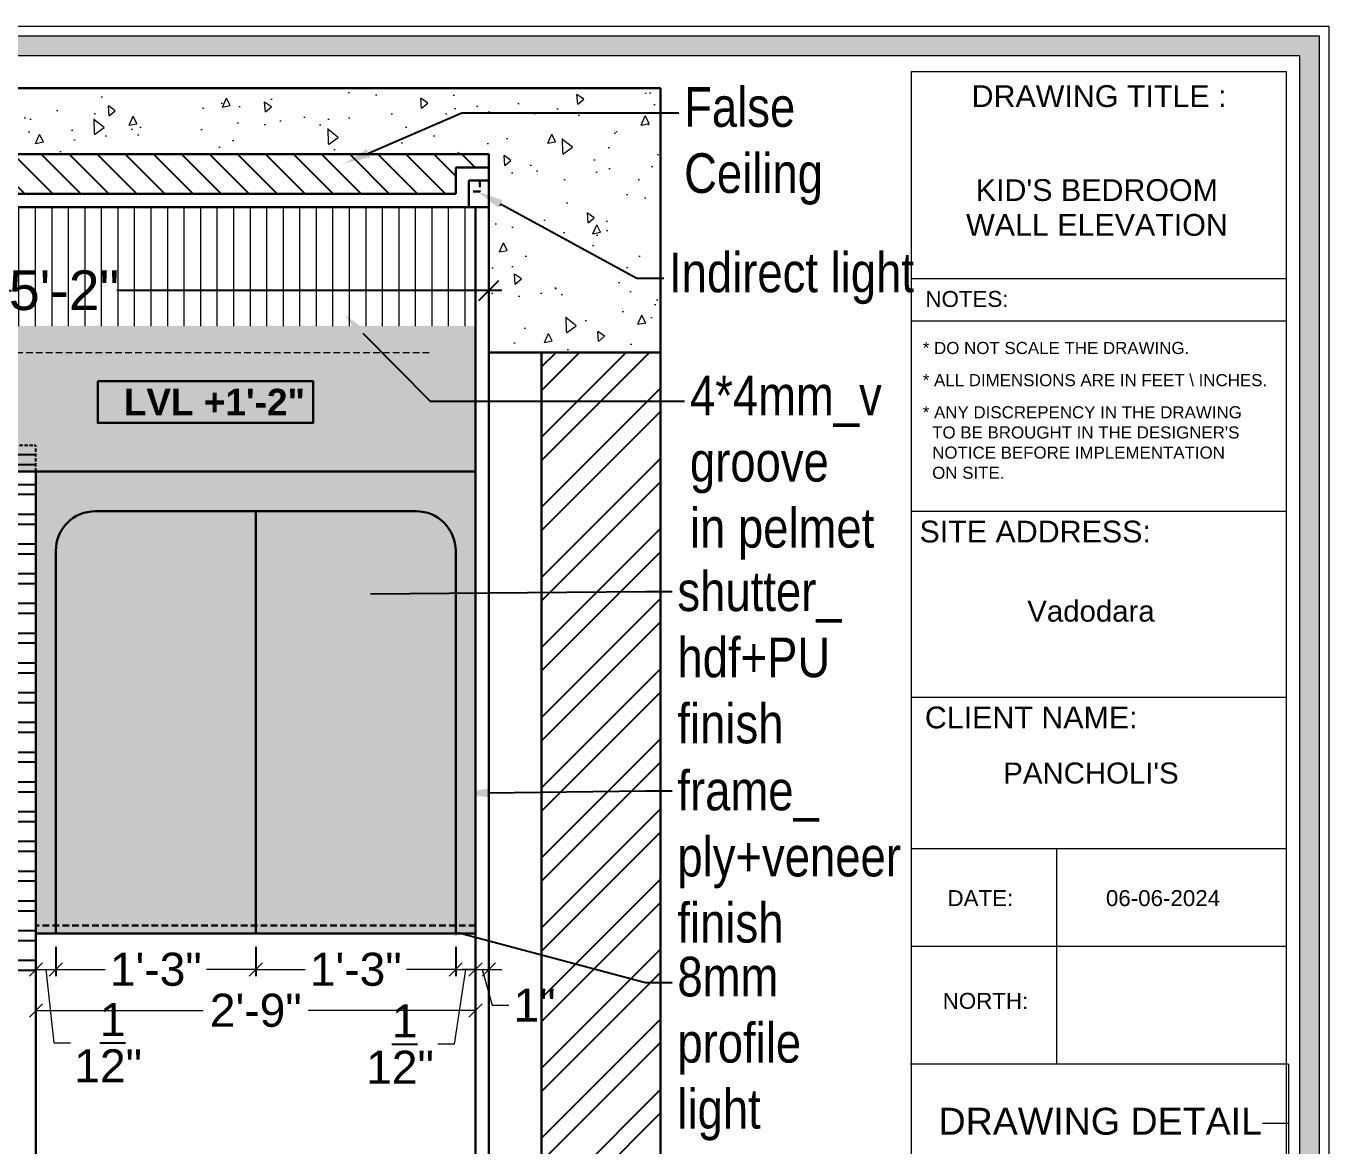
# Model space of a CAD drawing. Header units: millimetres. Extents: x 56222 to 3066687, y -650199 to -121287.
# Drawn here: x 134795.2 to 134893.8, y -182854.1 to -182769.4 of the extents above; entities that cross this region are included whole.
import ezdxf
from ezdxf import colors
from ezdxf.entities.mleader import LeaderData, LeaderLine
from ezdxf.enums import TextEntityAlignment as Align
from ezdxf.math import Vec2, Vec3

# ---------------------------------------------------------------- set-up
doc = ezdxf.new("R2010")
doc.units = ezdxf.units.MM
doc.header["$MEASUREMENT"] = 0
doc.header["$PDMODE"] = 35
for name, pattern in [('00 . GROUND FLOOR$0$DASHED', [0.75, 0.5, -0.25]), ('DASHED2', [0.375, 0.25, -0.125]), ('DASHEDX2', [1.5, 1, -0.5])]:
    doc.linetypes.add(name, pattern=pattern)
doc.layers.get('Defpoints').update_dxf_attribs({"color": 220})
doc.layers.add('AR HATCH-7', color=7, linetype='Continuous')
doc.layers.add('Labels and Texts', color=8, linetype='Continuous')
for name, color, linetype, lineweight in [('dim05', 1, 'Continuous', 13), ('Dimension', 10, 'DASHEDX2', 20), ('FURNITURE', 32, 'Continuous', 9), ('GROUND FLOOR', 7, 'Continuous', 9), ('GROUND FLOOR  ( HATCH )', 251, 'Continuous', 9), ('NAME PLATE', 7, 'Continuous', 25), ('SECTION ( SLAB PLine )', 104, 'Continuous', 30), ('Text', 7, 'Continuous', 15), ('wall', 7, 'Continuous', 30), ('XX~SLAB ( BEAM )~ ( DIM )', 7, 'Continuous', 9)]:
    doc.layers.add(name, color=color, linetype=linetype, lineweight=lineweight)
doc.styles.add('Arial', font='arial.ttf')
doc.styles.add('century g', font='GOTHIC.TTF')
doc.styles.get("Standard").update_dxf_attribs({"font": 'arial.ttf', "height": 6})
doc.styles.add('style4', font='ARIALN.TTF')
doc.dimstyles.new('Archana', dxfattribs={"dimtxt": 3, "dimasz": 1.5, "dimexe": 0.5, "dimexo": 0.5, "dimgap": 0, "dimtad": 0, "dimzin": 0, "dimdsep": 46, "dimlunit": 4, "dimtxsty": 'Arial', "dimblk": 'OBLIQUE', "dimcen": 0, "dimdle": 1, "dimclrd": 1, "dimclre": 1, "dimclrt": 5, "dimadec": 0, "dimazin": 0, "dimtfac": 1, "dimtofl": 0, "dimtmove": 1, "dimatfit": 3, "dimfxl": 1, "dimfxlon": 1, "dimtolj": 1, "dimtzin": 0, "dimlwd": 25, "dimlwe": -1, "dimarcsym": 0})
doc.dimstyles.new('ISO-25', dxfattribs={"dimtxt": 2.5, "dimasz": 1, "dimexe": 0.5, "dimexo": 1, "dimtad": 0, "dimdec": 1, "dimlunit": 4, "dimtxsty": 'Standard', "dimblk": 'OBLIQUE', "dimcen": 2.5, "dimclrd": 1, "dimclre": 1, "dimclrt": 5, "dimadec": 0, "dimazin": 0, "dimtfac": 1, "dimtdec": 1, "dimtmove": 0, "dimatfit": 3, "dimfxl": 1, "dimlwd": -1, "dimarcsym": 0})

# ---------------------------------------------------------------- blocks, each defined once
blk = doc.blocks.new('_Oblique')
at = {"layer": 'wall', "color": 0, "lineweight": -2}
blk.add_line((-0.5, -0.5), (0.5, 0.5), dxfattribs=at)
blk = doc.blocks.new('*D379')
at = {"layer": 'Defpoints', "color": 0, "lineweight": 30, "transparency": 16777216}
for p in [(134795.9558020042, -182838.0609263032), (134797.4558020042, -182838.0609263032), (134797.4558020042, -182840.7706563488)]:
    blk.add_point(p, dxfattribs=at)
at = {"layer": 'dim05', "color": 1, "linetype": 'Continuous', "lineweight": -2, "transparency": 16777216}
for p, q in [((134795.9558020042, -182839.0609263032), (134795.9558020042, -182841.2706563488)), ((134797.4558020042, -182839.0609263032), (134797.4558020042, -182841.2706563488))]:
    blk.add_line(p, q, dxfattribs=at)
at = {"layer": 'dim05', "color": 1, "linetype": 'Continuous', "transparency": 16777216}
for p, q in [((134795.9558020042, -182840.7706563488), (134797.4558020042, -182840.7706563488)), ((134796.7058020042, -182840.7706563488), (134797.3118424485, -182846.3115549108)), ((134797.3118424485, -182846.3115549108), (134798.5618424485, -182846.3115549108))]:
    blk.add_line(p, q, dxfattribs=at)
at = {"layer": 'dim05', "color": 1, "transparency": 16777216, "rotation": 180}
blk.add_blockref('_Oblique', (134795.9558020042, -182840.7706563488), dxfattribs=at)
at = {"layer": 'dim05', "color": 1, "transparency": 16777216}
blk.add_blockref('_Oblique', (134797.4558020042, -182840.7706563488), dxfattribs=at)
at = {"layer": 'dim05', "color": 5, "lineweight": 25, "transparency": 16777216, "insert": (134801.4174017937, -182846.3115549108), "char_height": 2.5, "attachment_point": 5, "style": 'Arial'}
blk.add_mtext('1{\\H1x;\\S1/2;}"', dxfattribs=at)
blk = doc.blocks.new('*D380')
at = {"layer": 'Defpoints', "color": 0, "lineweight": 30, "transparency": 16777216}
for p in [(134797.4558020042, -182838.0609263032), (134812.5808019992, -182838.0609263032), (134812.5808019992, -182840.7706563488)]:
    blk.add_point(p, dxfattribs=at)
at = {"layer": 'dim05', "color": 1, "linetype": 'Continuous', "lineweight": -2, "transparency": 16777216}
for p, q in [((134797.4558020042, -182839.0609263032), (134797.4558020042, -182841.2706563488)), ((134812.5808019992, -182839.0609263032), (134812.5808019992, -182841.2706563488))]:
    blk.add_line(p, q, dxfattribs=at)
at = {"layer": 'dim05', "color": 1, "linetype": 'Continuous', "transparency": 16777216}
for p, q in [((134797.4558020042, -182840.7706563488), (134801.1881519335, -182840.7706563488)), ((134812.5808019992, -182840.7706563488), (134808.8484520699, -182840.7706563488))]:
    blk.add_line(p, q, dxfattribs=at)
at = {"layer": 'dim05', "color": 1, "transparency": 16777216, "rotation": 180}
blk.add_blockref('_Oblique', (134797.4558020042, -182840.7706563488), dxfattribs=at)
at = {"layer": 'dim05', "color": 1, "transparency": 16777216}
blk.add_blockref('_Oblique', (134812.5808019992, -182840.7706563488), dxfattribs=at)
at = {"layer": 'dim05', "color": 5, "lineweight": 25, "transparency": 16777216, "insert": (134805.0183020017, -182840.7706563488), "char_height": 2.5, "attachment_point": 5, "style": 'Arial'}
blk.add_mtext('1\'-3"', dxfattribs=at)
blk = doc.blocks.new('*D381')
at = {"layer": 'Defpoints', "color": 0, "lineweight": 30, "transparency": 16777216}
for p in [(134812.5808019993, -182838.0609263032), (134827.7058019944, -182838.0609263032), (134827.7058019944, -182840.7706563488)]:
    blk.add_point(p, dxfattribs=at)
at = {"layer": 'dim05', "color": 1, "linetype": 'Continuous', "lineweight": -2, "transparency": 16777216}
for p, q in [((134812.5808019993, -182839.0609263032), (134812.5808019993, -182841.2706563488)), ((134827.7058019944, -182839.0609263032), (134827.7058019944, -182841.2706563488))]:
    blk.add_line(p, q, dxfattribs=at)
at = {"layer": 'dim05', "color": 1, "linetype": 'Continuous', "transparency": 16777216}
for p, q in [((134812.5808019993, -182840.7706563488), (134816.3131519286, -182840.7706563488)), ((134827.7058019944, -182840.7706563488), (134823.9734520651, -182840.7706563488))]:
    blk.add_line(p, q, dxfattribs=at)
at = {"layer": 'dim05', "color": 1, "transparency": 16777216, "rotation": 180}
blk.add_blockref('_Oblique', (134812.5808019993, -182840.7706563488), dxfattribs=at)
at = {"layer": 'dim05', "color": 1, "transparency": 16777216}
blk.add_blockref('_Oblique', (134827.7058019944, -182840.7706563488), dxfattribs=at)
at = {"layer": 'dim05', "color": 5, "lineweight": 25, "transparency": 16777216, "insert": (134820.1433019968, -182840.7706563488), "char_height": 2.5, "attachment_point": 5, "style": 'Arial'}
blk.add_mtext('1\'-3"', dxfattribs=at)
blk = doc.blocks.new('*D382')
at = {"layer": 'Defpoints', "color": 0, "lineweight": 30, "transparency": 16777216}
for p in [(134827.7058019944, -182838.0609263032), (134829.2058019944, -182838.0609263032), (134829.2058019944, -182840.7706563488)]:
    blk.add_point(p, dxfattribs=at)
at = {"layer": 'dim05', "color": 1, "linetype": 'Continuous', "lineweight": -2, "transparency": 16777216}
for p, q in [((134827.7058019944, -182839.0609263032), (134827.7058019944, -182841.2706563488)), ((134829.2058019944, -182839.0609263032), (134829.2058019944, -182841.2706563488))]:
    blk.add_line(p, q, dxfattribs=at)
at = {"layer": 'dim05', "color": 1, "linetype": 'Continuous', "transparency": 16777216}
for p, q in [((134828.4558019944, -182840.7706563488), (134827.6002426492, -182846.41471612)), ((134827.7058019944, -182840.7706563488), (134829.2058019944, -182840.7706563488)), ((134827.6002426492, -182846.41471612), (134826.3502426492, -182846.41471612))]:
    blk.add_line(p, q, dxfattribs=at)
at = {"layer": 'dim05', "color": 1, "transparency": 16777216, "rotation": 180}
blk.add_blockref('_Oblique', (134827.7058019944, -182840.7706563488), dxfattribs=at)
at = {"layer": 'dim05', "color": 1, "transparency": 16777216}
blk.add_blockref('_Oblique', (134829.2058019944, -182840.7706563488), dxfattribs=at)
at = {"layer": 'dim05', "color": 5, "lineweight": 25, "transparency": 16777216, "insert": (134823.4946833041, -182846.41471612), "char_height": 2.5, "attachment_point": 5, "style": 'Arial'}
blk.add_mtext('1{\\H1x;\\S1/2;}"', dxfattribs=at)
blk = doc.blocks.new('*D464')
at = {"layer": 'Defpoints', "color": 0, "lineweight": 30, "transparency": 16777216}
for p in [(134830.2058019944, -182789.4186807892), (134830.2058019944, -182790.2654196007), (134765.9558019993, -182792.1104532977)]:
    blk.add_point(p, dxfattribs=at)
at = {"layer": 'dim05', "color": 1, "lineweight": 25, "transparency": 16777216}
for p, q in [((134764.9558019993, -182789.4186807892), (134794.0934213693, -182789.4186807892)), ((134831.2058019944, -182789.4186807892), (134802.0681826244, -182789.4186807892))]:
    blk.add_line(p, q, dxfattribs=at)
at = {"layer": 'dim05', "color": 1, "transparency": 16777216}
for p, q in [((134765.9558019993, -182790.4186807892), (134765.9558019993, -182788.9186807892)), ((134830.2058019944, -182789.7654196007), (134830.2058019944, -182788.9186807892))]:
    blk.add_line(p, q, dxfattribs=at)
at = {"layer": 'dim05', "color": 1, "lineweight": 25, "transparency": 16777216, "xscale": 1.5, "yscale": 1.5, "zscale": 1.5, "rotation": 180}
blk.add_blockref('_Oblique', (134765.9558019993, -182789.4186807892), dxfattribs=at)
at = {"layer": 'dim05', "color": 1, "lineweight": 25, "transparency": 16777216, "xscale": 1.5, "yscale": 1.5, "zscale": 1.5}
blk.add_blockref('_Oblique', (134830.2058019944, -182789.4186807892), dxfattribs=at)
at = {"layer": 'dim05', "color": 5, "lineweight": 30, "transparency": 16777216, "insert": (134798.0808019968, -182789.4186807892), "char_height": 3, "attachment_point": 5, "style": 'Arial'}
blk.add_mtext('\\A1;5\'-2"', dxfattribs=at)
blk = doc.blocks.new('*D488')
at = {"layer": 'Defpoints', "color": 0, "lineweight": 30, "transparency": 16777216}
for p in [(134795.9558020042, -182838.0609263032), (134829.2058019944, -182838.0609263032), (134829.2058019944, -182843.8727271244)]:
    blk.add_point(p, dxfattribs=at)
at = {"layer": 'dim05', "color": 1, "linetype": 'Continuous', "lineweight": -2, "transparency": 16777216}
for p, q in [((134795.9558020042, -182839.0609263032), (134795.9558020042, -182844.3727271244)), ((134829.2058019944, -182839.0609263032), (134829.2058019944, -182844.3727271244))]:
    blk.add_line(p, q, dxfattribs=at)
at = {"layer": 'dim05', "color": 1, "linetype": 'Continuous', "transparency": 16777216}
for p, q in [((134795.9558020042, -182843.8727271244), (134808.6116683021, -182843.8727271244)), ((134829.2058019944, -182843.8727271244), (134816.5499356964, -182843.8727271244))]:
    blk.add_line(p, q, dxfattribs=at)
at = {"layer": 'dim05', "color": 1, "transparency": 16777216, "rotation": 180}
blk.add_blockref('_Oblique', (134795.9558020042, -182843.8727271244), dxfattribs=at)
at = {"layer": 'dim05', "color": 1, "transparency": 16777216}
blk.add_blockref('_Oblique', (134829.2058019944, -182843.8727271244), dxfattribs=at)
at = {"layer": 'dim05', "color": 5, "lineweight": 25, "transparency": 16777216, "insert": (134812.5808019993, -182843.8727271244), "char_height": 2.5, "attachment_point": 5, "style": 'Arial'}
blk.add_mtext('2\'-9"', dxfattribs=at)
blk = doc.blocks.new('*D489')
at = {"layer": 'Defpoints', "color": 0, "lineweight": 30, "transparency": 16777216}
for p in [(134829.2058019947, -182840.7706563484), (134830.2058019944, -182840.7706563484), (134830.2058019944, -182840.7706563488)]:
    blk.add_point(p, dxfattribs=at)
at = {"layer": 'dim05', "color": 1, "linetype": 'Continuous', "transparency": 16777216}
for p, q in [((134829.2058019947, -182840.7706563488), (134828.2058019947, -182840.7706563488)), ((134829.2058019947, -182840.7706563488), (134830.2058019944, -182840.7706563488)), ((134829.2058019947, -182840.7706563488), (134830.2058019944, -182840.7706563488)), ((134829.7058019945, -182840.7706563488), (134830.4755127229, -182843.4682771894)), ((134830.2058019944, -182840.7706563488), (134831.2058019944, -182840.7706563488)), ((134830.4755127229, -182843.4682771894), (134831.7255127229, -182843.4682771894))]:
    blk.add_line(p, q, dxfattribs=at)
at = {"layer": 'dim05', "color": 1, "linetype": 'Continuous', "lineweight": -2, "transparency": 16777216}
for p, q in [((134829.2058019947, -182841.7706563484), (134829.2058019947, -182841.2706563488)), ((134830.2058019944, -182841.7706563484), (134830.2058019944, -182841.2706563488))]:
    blk.add_line(p, q, dxfattribs=at)
at = {"layer": 'dim05', "color": 1, "transparency": 16777216}
blk.add_blockref('_Oblique', (134829.2058019947, -182840.7706563488), dxfattribs=at)
at = {"layer": 'dim05', "color": 1, "transparency": 16777216, "rotation": 180}
blk.add_blockref('_Oblique', (134830.2058019944, -182840.7706563488), dxfattribs=at)
at = {"layer": 'dim05', "color": 5, "lineweight": 25, "transparency": 16777216, "insert": (134833.6695782072, -182843.4682771894), "char_height": 2.5, "attachment_point": 5, "style": 'Arial'}
blk.add_mtext('1"', dxfattribs=at)

msp = doc.modelspace()

# ---------------------------------------------------------------- hatches: boundary and pattern name
at = {"layer": 'AR HATCH-7', "lineweight": 0, "true_color": 0x939598}
h = msp.add_hatch(dxfattribs=at)
h.set_pattern_fill('AR-CONC', color=252, angle=45)
h.set_pattern_definition([(94.99999999999994, (38.31494241004111, 301.6701545010437), (5.515519991722208, 4.628070788119675), [0.7499999999999999, -8.249999999999998]), (40.00000000000002, (38.31494241004111, 301.6701545010437), (-6.299921673908859, 4.337681495980274), [0.6, -6.6]), (145.45144446, (38.77456906565688, 302.0558270645884), (-0.7844016433796002, 8.965752213322599), [0.63740192, -7.01142112]), (91.18419999999993, (36.90072884766802, 303.0843680634168), (8.71693387946328, 6.376137762145187), [1.124999999999999, -12.37499999999999]), (141.63563549, (37.62714001167648, 303.6157124091316), (-0.2790006838437646, 13.49711668190895), [0.95610342, -10.5171376]), (36.18416399000001, (36.90072884766802, 303.0843680634168), (-0.2790006846561948, 13.49711667396096), [0.9, -9.90000001]), (66, (37.96138901944784, 303.4379214540101), (7.067715721143024, 1.373824764677699), [0.7499999999999994, -8.249999999999991]), (11.00000000000003, (37.96138901944784, 303.4379214540101), (-3.407085930619541, 6.848084353987662), [0.6, -6.6]), (116.45144474, (38.5503653255457, 303.5524068502103), (3.660629749971532, 8.22190905583728), [0.6374019000000001, -7.01142112]), (82.50000000000001, (38.31494241004111, 301.6701545010437), (-2.267931853063402, 2.439898176125473), [0, -6.519999999999995, 0, -6.699999999999996, 0, -6.624999999999996]), (52.49999999999999, (38.31494241004111, 301.6701545010437), (-0.9287294220246007, 4.649094499003634), [0, -3.82, 0, -6.37, 0, -2.525]), (12.5, (36.73809428799511, 300.0933063789977), (3.934181673192061, 3.615207618148607), [0, -2.5, 0, -7.8, 0, -10.35]), (2.499999999999997, (36.03098750680856, 299.3861995978112), (3.415899831984662, 4.83159806873949), [0, -3.25, 0, -5.18, 0, -7.35])])
h.paths.add_polyline_path([(134704.9558020041, -182779.1104532976), (134830.2058019944, -182779.1104532976), (134830.2058019944, -182782.5015778666), (134842.0527966917, -182782.4030771216), (134843.205788375, -182782.4030771216), (134843.205788375, -182774.1104532976), (134697.7058020042, -182774.1104532976), (134697.7058020042, -182794.1104532976), (134704.9558020041, -182794.1104532976)])
h.paths.add_polyline_path([(134843.205788375, -182782.4030771216), (134842.0527966917, -182782.4030771216), (134830.2058019944, -182782.5015778666), (134830.2058019944, -182794.1104532976), (134843.205788375, -182794.1104532976)], flags=17)
at = {"layer": 'AR HATCH-7', "lineweight": 25, "true_color": 0xc7c8ca, "transparency": 33554687}
h = msp.add_hatch(dxfattribs=at)
h.set_pattern_fill('ANSI32', color=9, scale=6, angle=135)
h.set_pattern_definition([(180, (-76.02665090936352, 304.6701545010437), (-2.220446049250313e-16, -2.25), []), (180, (-76.776650908105, 305.4201544997852), (-2.220446049250313e-16, -2.25), [])])
h.paths.add_polyline_path([(134795.9558020042, -182801.1104532976), (134736.9558020042, -182801.1104532976), (134736.9558020042, -182841.043577402), (134795.9558020042, -182841.043577402)])
at = {"layer": 'AR HATCH-7', "lineweight": 30, "true_color": 0xb5af9b}
h = msp.add_hatch(color=253, dxfattribs=at)
h.dxf.hatch_style = 1
edge = h.paths.add_edge_path()
edge.add_line((134736.9558020042, -182803.1104532977), (134705.9558020041, -182803.1104532977))
edge.add_line((134705.9558020041, -182803.1104532977), (134705.9558020041, -182835.0609263032))
edge.add_line((134705.9558020041, -182835.0609263032), (134705.9558020041, -182838.0609263032))
edge.add_line((134705.9558020041, -182838.0609263032), (134707.4558020041, -182838.0609263032))
edge.add_line((134707.4558020041, -182838.0609263032), (134707.4558020041, -182809.1104532977))
edge.add_arc((134710.4558020042, -182809.1104532977), 3.000000000029104, 90.00000000055587, 179.9999999994442, ccw=False)
edge.add_line((134710.4558020041, -182806.1104532977), (134721.4558020042, -182806.1104532977))
edge.add_line((134721.4558020042, -182806.1104532977), (134732.4558020042, -182806.1104532977))
edge.add_arc((134732.4558020042, -182809.1104532977), 3.000000000029104, 5.558149496209808e-10, 89.99999999944419, ccw=False)
edge.add_line((134735.4558020042, -182809.1104532977), (134735.4558020042, -182838.0609263032))
edge.add_line((134735.4558020042, -182838.0609263032), (134736.9558020042, -182838.0609263032))
edge.add_line((134736.9558020042, -182838.0609263032), (134736.9558020042, -182821.9293660833))
edge.add_line((134736.9558020042, -182821.9293660833), (134736.9558020042, -182803.1104532977))
edge = h.paths.add_edge_path()
edge.add_line((134829.2058019945, -182803.1104532972), (134795.9558020042, -182803.1104532976))
edge.add_line((134795.9558020042, -182803.1104532976), (134795.9558020042, -182838.0609263032))
edge.add_line((134795.9558020042, -182838.0609263032), (134797.4558020042, -182838.0609263032))
edge.add_line((134797.4558020042, -182838.0609263032), (134797.4558020042, -182809.1104532976))
edge.add_arc((134800.4558020042, -182809.1104532976), 3, 90.00000000111169, 180, ccw=False)
edge.add_line((134800.4558020041, -182806.1104532976), (134825.1120010043, -182806.1380801103))
edge.add_arc((134824.7058019945, -182809.1104532976), 2.999999999953894, -5.558717930398416e-10, 82.21826850703837, ccw=False)
edge.add_line((134827.7058019944, -182809.1104532976), (134827.7058019944, -182838.0609263032))
edge.add_line((134827.7058019944, -182838.0609263032), (134829.2058019944, -182838.0609263032))
edge.add_line((134829.2058019944, -182838.0609263032), (134829.2058019945, -182803.1104532972))
at = {"layer": 'AR HATCH-7', "lineweight": 30, "true_color": 0xd7ebd2}
h = msp.add_hatch(color=254, dxfattribs=at)
h.dxf.hatch_style = 1
edge = h.paths.add_edge_path()
edge.add_arc((134732.4558020042, -182807.1104532977), 3, 0, 90)
edge.add_line((134732.4558020042, -182804.1104532977), (134721.4558020042, -182804.1104532977))
edge.add_line((134721.4558020042, -182804.1104532977), (134721.4558020042, -182838.0609263032))
edge.add_line((134721.4558020042, -182838.0609263032), (134735.4558020042, -182838.0609263032))
edge.add_line((134735.4558020042, -182838.0609263032), (134735.4558020042, -182807.1104532977))
edge = h.paths.add_edge_path()
edge.add_line((134721.4558020042, -182804.1104532977), (134710.4558020041, -182804.1104532977))
edge.add_arc((134710.4558020041, -182807.1104532977), 3, 90, 180)
edge.add_line((134707.4558020041, -182807.1104532977), (134707.4558020041, -182838.0609263032))
edge.add_line((134707.4558020041, -182838.0609263032), (134721.4558020042, -182838.0609263032))
edge.add_line((134721.4558020042, -182838.0609263032), (134721.4558020042, -182804.1104532977))
edge = h.paths.add_edge_path()
edge.add_line((134811.4558020042, -182806.1104532975), (134800.4558020041, -182806.1104532977))
edge.add_arc((134800.4558020041, -182809.1104532975), 2.999999999854481, 89.99999999888831, 180.0000000011117)
edge.add_line((134797.4558020042, -182809.1104532976), (134797.4558020042, -182838.0609263032))
edge.add_line((134797.4558020042, -182838.0609263032), (134811.4558020042, -182838.0609263032))
edge.add_line((134811.4558020042, -182838.0609263032), (134811.4558020042, -182806.1104532975))
edge = h.paths.add_edge_path()
edge.add_arc((134824.7058019944, -182809.1104532976), 3.000000000029104, 5.558422176063224e-10, 89.99999999944416)
edge.add_line((134824.7058019944, -182806.1104532976), (134811.4558020042, -182806.1104532977))
edge.add_line((134811.4558020042, -182806.1104532977), (134811.4558020042, -182838.0609263032))
edge.add_line((134811.4558020042, -182838.0609263032), (134827.7058019944, -182838.0609263032))
edge.add_line((134827.7058019944, -182838.0609263032), (134827.7058019944, -182809.1104532976))
at = {"layer": 'dim05', "lineweight": 25, "true_color": 0x7d5120}
h = msp.add_hatch(dxfattribs=at)
h.set_pattern_fill('ANSI32', color=27, scale=10)
h.set_pattern_definition([(45, (38.31494241004111, 304.6701545010437), (-2.651650429449553, 2.651650429449553), []), (45, (40.08270936004111, 304.6701545010437), (-2.651650429449553, 2.651650429449553), [])])
h.paths.add_polyline_path([(134701.9558020041, -182794.1104532976), (134697.7058020042, -182794.1104532976), (134697.7058020042, -182903.1104532976), (134701.9558020041, -182903.1104532976)])
h.paths.add_polyline_path([(134843.205788375, -182794.7795093338), (134842.0527966917, -182794.7795093338), (134834.205788375, -182794.8780100789), (134834.205788375, -182816.7738067367), (134842.0527966917, -182816.6753059917), (134843.205788375, -182816.6753059917)])
h.paths.add_polyline_path([(134843.205788375, -182794.1104532976), (134834.205788375, -182794.1104532976), (134834.2057883749, -182794.8780100789), (134842.0527966917, -182794.7795093338), (134843.205788375, -182794.7795093338)])
h.paths.add_polyline_path([(134843.205788375, -182816.6753059917), (134842.0527966917, -182816.6753059917), (134834.205788375, -182816.7738067367), (134834.205788375, -182844.9412322451), (134842.0527966917, -182844.8427315), (134843.205788375, -182844.8427315)])
h.paths.add_polyline_path([(134843.205788375, -182844.8427315), (134842.0527966917, -182844.8427315), (134834.205788375, -182844.9412322451), (134834.2057883749, -182876.0054030151), (134842.0527966917, -182875.9069022701), (134843.205788375, -182875.9069022701)])
h.paths.add_polyline_path([(134843.205788375, -182875.9069022701), (134842.0527966917, -182875.9069022701), (134834.2057883749, -182875.3060083837), (134834.2057883749, -182878.0720379763), (134834.2057883749, -182903.1104532975), (134843.205788375, -182903.1104532976)])
at = {"layer": 'Dimension', "linetype": 'Continuous', "true_color": 0xd39e00}
h = msp.add_hatch(color=42, dxfattribs=at)
h.paths.add_polyline_path([(134681.939074432, -182770.1583649076), (134681.939074432, -182918.7329673134), (134893.0199087505, -182918.7329673134), (134893.0199087505, -182770.1583649076)])
h.paths.add_polyline_path([(134683.4204810126, -182771.6397714881), (134891.53850217, -182771.6397714881), (134891.53850217, -182917.251560733), (134683.4204810126, -182917.251560733)], flags=16)
at = {"layer": 'FURNITURE', "lineweight": 5, "true_color": 0x7d5120, "transparency": 33554636}
h = msp.add_hatch(dxfattribs=at)
h.set_pattern_fill('ANSI31', color=27, scale=10, angle=45)
h.set_pattern_definition([(90, (-21.5799239242333, 61.10653224977432), (-1.25, 0), [])])
h.paths.add_polyline_path([(134829.2058019944, -182783.1104532971), (134705.9558020041, -182783.1104532975), (134705.9558020041, -182792.1104532976), (134829.2058019945, -182792.1104532976)])
at = {"layer": 'FURNITURE', "lineweight": 30, "true_color": 0xf7d2c0, "transparency": 33554636}
h = msp.add_hatch(color=254, dxfattribs=at)
h.dxf.hatch_style = 1
h.paths.add_polyline_path([(134822.1307211036, -182792.1104532978), (134705.9558020041, -182792.1104532976), (134705.9558020041, -182803.1104532977), (134741.2058020041, -182803.1104532977), (134800.2058020042, -182803.1104532976), (134829.2058019944, -182803.1104532972), (134829.2058019944, -182801.1104532972), (134829.2058019944, -182797.7795093338), (134825.7770266778, -182797.7795093338)])
h.paths.add_polyline_path([(134829.2058019944, -182792.1104532971), (134822.1307211036, -182792.1104532971), (134825.7770266778, -182797.7795093338), (134829.2058019944, -182797.7795093338)])
at = {"layer": 'GROUND FLOOR  ( HATCH )', "lineweight": 25}
h = msp.add_hatch(dxfattribs=at)
h.set_pattern_fill('ANSI31', color=6, scale=12, angle=90, style=0)
h.set_pattern_definition([(135, (-21.82993073880789, 0), (-1.060660171779821, -1.060660171779821), [])])
h.paths.add_polyline_path([(134827.705035876, -182780.1070678517), (134830.2058019944, -182780.1070678517), (134830.2058019944, -182779.1104532976), (134705.9558020041, -182779.1104532976), (134705.9558020041, -182780.1070678517), (134708.4565681225, -182780.1070678517), (134708.4565681225, -182782.1070678517), (134827.705035876, -182782.1104532971)])

# ---------------------------------------------------------------- linework, layer by layer
at = {"layer": 'Dimension', "color": 42, "linetype": 'Continuous', "true_color": 0xd39e00}
for p, q in [((134890.5356060738, -182788.5311907726), (134862.172563366, -182788.5311907726)), ((134890.5356060738, -182791.7264972468), (134862.172563366, -182791.7264972468)), ((134890.5356060738, -182806.141810994), (134862.172563366, -182806.141810994)), ((134890.5356060738, -182820.2004611709), (134862.172563366, -182820.2004611709)), ((134890.5356060738, -182831.6558139603), (134862.172563366, -182831.6558139603)), ((134873.1464966494, -182831.6558139603), (134873.1464966494, -182847.9388099878)), ((134890.5356060738, -182839.0262826103), (134862.172563366, -182839.0262826103)), ((134890.7074315182, -182847.9388099878), (134862.0848723689, -182847.9388099878)), ((134890.7074315182, -182847.9388099878), (134890.7074315182, -182873.8634251465)), ((134888.733136663, -182852.3830297293), (134890.7074315182, -182852.3830297293))]:
    msp.add_line(p, q, dxfattribs=at)
for points in [[(134681.1983711418, -182769.4176616173), (134893.7606120408, -182769.4176616173), (134893.7606120408, -182919.4736706037), (134681.1983711418, -182919.4736706037)], [(134681.939074432, -182770.1583649076), (134893.0199087505, -182770.1583649076), (134893.0199087505, -182918.7329673134), (134681.939074432, -182918.7329673134)], [(134683.4204810126, -182771.6397714881), (134891.53850217, -182771.6397714881), (134891.53850217, -182917.251560733), (134683.4204810126, -182917.251560733)]]:
    msp.add_lwpolyline(points, close=True, dxfattribs=at)
at = {"layer": 'Dimension', "color": 42, "linetype": 'ByBlock', "true_color": 0xd39e00}
msp.add_lwpolyline([(134862.172563366, -182916.0323469584), (134862.172563366, -182772.8589852626), (134890.5356060738, -182772.8589852626), (134890.5356060738, -182916.0323469584)], close=True, dxfattribs=at)
at = {"layer": 'FURNITURE', "lineweight": 30}
for p, q in [((134828.7050301695, -182783.1104532971), (134830.2058019944, -182783.1104532971)), ((134829.2058019944, -182903.1104532976), (134829.2058019944, -182783.1104532971)), ((134830.2058019944, -182783.1104532971), (134830.2058019944, -182903.1104532976)), ((134736.9558020042, -182803.1104532977), (134795.9558020042, -182803.1104532977)), ((134824.9558019945, -182803.1104532972), (134825.9558019944, -182803.1104532972)), ((134800.4558020041, -182806.1104532976), (134824.7058019944, -182806.1104532976)), ((134812.5808019993, -182838.0609263032), (134812.5808019993, -182806.1104532976)), ((134797.4558020042, -182838.0609263032), (134797.4558020042, -182809.1104532976)), ((134827.7058019944, -182838.0609263032), (134827.7058019944, -182809.1104532976))]:
    msp.add_line(p, q, dxfattribs=at)
msp.add_lwpolyline([(134795.9558020042, -182838.0609263032), (134795.9558020042, -182803.1104532977), (134829.2058019944, -182803.1104532972), (134829.2058019944, -182838.0609263032)], close=True, dxfattribs=at)
for centre, start, end in [((134800.4558020042, -182809.1104532976), 90.00000000111181, 180), ((134824.7058019944, -182809.1104532976), 0, 90)]:
    msp.add_arc(centre, 3, start, end, dxfattribs=at)
at = {"layer": 'GROUND FLOOR', "color": 6, "lineweight": 30}
for p, q in [((134827.705035876, -182782.1070678517), (134827.705035876, -182780.1070678517)), ((134827.705035876, -182780.1070678517), (134830.2058019944, -182780.1070678517)), ((134828.7050301695, -182781.1070678517), (134830.2058019944, -182781.1070678517)), ((134828.7050301695, -182783.1104532971), (134828.7050301695, -182781.1070678517))]:
    msp.add_line(p, q, dxfattribs=at)
at = {"layer": 'GROUND FLOOR', "color": 3, "linetype": '00 . GROUND FLOOR$0$DASHED', "lineweight": 30}
msp.add_line((134829.2058019944, -182837.4474430582), (134795.9558020042, -182837.4474430582), dxfattribs=at)
msp.add_lwpolyline([(134828.7050301695, -182781.1070678517), (134829.5187718658, -182781.1070678517), (134829.5187718658, -182781.923072714), (134828.7050301695, -182781.923072714)], close=True, dxfattribs=at)
at = {"layer": 'Labels and Texts', "color": 1, "lineweight": 30, "ltscale": 0.3, "transparency": 33554687, "elevation": 3.26066581484286}
msp.add_lwpolyline([(134800.6276253326, -182796.2737231491), (134816.915671198, -182796.2737231491), (134816.915671198, -182799.4287020224), (134800.6276253326, -182799.4287020224)], close=True, dxfattribs=at)
at = {"layer": 'SECTION ( SLAB PLine )', "color": 1}
for p, q in [((134697.7058020042, -182774.1104532976), (134843.205788375, -182774.1104532976)), ((134843.205788375, -182774.1104532976), (134843.205788375, -182794.1104532976)), ((134704.9558020041, -182779.1104532976), (134830.2058019944, -182779.1104532976)), ((134830.2058019944, -182779.1104532975), (134830.2058019944, -182794.1104532976)), ((134830.2058019944, -182794.1104532976), (134843.205788375, -182794.1104532976))]:
    msp.add_line(p, q, dxfattribs=at)
at = {"layer": 'SECTION ( SLAB PLine )', "color": 6}
for p, q in [((134708.4565681225, -182782.1070678517), (134827.705035876, -182782.1104532971)), ((134707.4565738291, -182783.1104532976), (134828.7050301695, -182783.1104532971))]:
    msp.add_line(p, q, dxfattribs=at)
at = {"layer": 'XX~SLAB ( BEAM )~ ( DIM )', "color": 9, "linetype": '00 . GROUND FLOOR$0$DASHED', "lineweight": 15, "true_color": 0xc7c8ca}
msp.add_line((134705.9558020041, -182794.1104532976), (134825.9558019945, -182794.1104532971), dxfattribs=at)
at = {"layer": 'XX~SLAB ( BEAM )~ ( DIM )', "lineweight": 30}
for p, q in [((134834.205788375, -182794.1104532976), (134834.2057883749, -182903.1104532976)), ((134843.205788375, -182794.1104532976), (134843.205788375, -182903.1104532976))]:
    msp.add_line(p, q, dxfattribs=at)
at = {"layer": 'XX~SLAB ( BEAM )~ ( DIM )', "linetype": 'DASHED2', "lineweight": 25}
msp.add_line((134795.9558020042, -182803.1104532977), (134795.9558020042, -182801.1104532976), dxfattribs=at)
msp.add_lwpolyline([(134736.9558020042, -182801.1104532976), (134795.9558020042, -182801.1104532976)], dxfattribs=at)
at = {"layer": 'XX~SLAB ( BEAM )~ ( DIM )', "lineweight": 30}
msp.add_lwpolyline([(134795.9558020042, -182803.1104532977), (134795.9558020042, -182867.1104532976), (134736.9558020042, -182867.1104532976), (134736.9558020042, -182803.1104532977)], dxfattribs=at)

# ---------------------------------------------------------------- texts
at = {"layer": 'NAME PLATE', "style": 'Arial'}
for s, height, p in [('DRAWING TITLE : ', 1.645460059935456, (134876.6903783653, -182775.5382175306)), ("KID'S BEDROOM", 1.645460059935456, (134876.2052739901, -182782.6430914928)), ('WALL ELEVATION', 1.645460059935456, (134876.2123924842, -182785.2794208019)), ('NOTES:', 1.209011869896677, (134866.3799444982, -182790.6626847747)), ('SITE ADDRESS:', 1.645460059935456, (134871.5394451329, -182808.4729734324)), ('Vadodara', 1.590644261600493, (134875.7590029828, -182814.4610268102)), ('CLIENT NAME:', 1.645460059935456, (134871.2395725371, -182822.5316236094)), ("PANCHOLI'S", 1.590644261600493, (134875.7590029828, -182826.7090957888)), ('DATE:', 1.209011869896677, (134867.3938578224, -182835.9782004318)), ('06-06-2024', 1.209011869896677, (134881.2106896049, -182835.9782004318)), ('NORTH:', 1.209011869896677, (134867.7797594348, -182843.7507587048)), ('DRAWING DETAIL', 2.034323613042365, (134876.4632399445, -182853.2654476507))]:
    msp.add_text(s, height=height, dxfattribs=at).set_placement(p, align=Align.CENTER)
at = {"layer": 'NAME PLATE', "char_height": 0.9144103308909997, "width": 35.32843918535569, "attachment_point": 1, "style": 'Arial'}
for s, insert in [('* DO NOT SCALE THE DRAWING.', (134863.0387397657, -182793.308775194)), ('* ALL DIMENSIONS ARE IN FEET \\\\ INCHES.', (134863.0387397657, -182795.7403904559)), ("* ANY DISCREPENCY IN THE DRAWING \\P  TO BE BROUGHT IN THE DESIGNER'S\\P  NOTICE BEFORE IMPLEMENTATION \\P  ON SITE.", (134863.0387397657, -182798.1720057178))]:
    msp.add_mtext(s, dxfattribs=dict(at, insert=insert))
at = {"layer": 'NAME PLATE', "color": 18, "true_color": 0x000000, "transparency": 33554687, "insert": (134809.4535222824, -182797.8526057049, 3.260665814842463), "char_height": 2, "attachment_point": 5, "style": 'century g'}
msp.add_mtext_dynamic_manual_height_columns('{\\fArial|b1|i0|c0|p34;LVL +1\'-2"}', width=51.7191127633032, gutter_width=1, heights=[0], dxfattribs=at)

# ---------------------------------------------------------------- dimensions: what is measured, and where the dimension line sits
at = {"layer": 'dim05', "lineweight": 30}
dim = msp.add_linear_dim(base=(134830.2058019944, -182789.4186807892), p1=(134765.9558019993, -182792.1104532977), p2=(134830.2058019944, -182790.2654196007), text='5\'-2"', dimstyle='Archana', dxfattribs=at)
dim.commit()
dim.dimension.update_dxf_attribs({"geometry": '*D464', "text_midpoint": (134798.0808019968, -182789.4186807892)})
at = {"layer": 'dim05', "color": 27, "lineweight": 25, "true_color": 0x7d5120}
for base, p1, p2, override, picture, middle in [((134797.4558020042, -182840.7706563488), (134795.9558020042, -182838.0609263032), (134797.4558020042, -182838.0609263032), {"dimtxsty": 'Arial', "dimtmove": 1}, '*D379', (134799.1868424485, -182846.3115549108)), ((134829.2058019944, -182840.7706563488), (134827.7058019944, -182838.0609263032), (134829.2058019944, -182838.0609263032), {"dimtxsty": 'Arial', "dimtmove": 1}, '*D382', (134825.7252426492, -182846.41471612)), ((134830.2058019944, -182840.7706563488), (134829.2058019947, -182840.7706563484), (134830.2058019944, -182840.7706563484), {"dimdec": 0, "dimtxsty": 'Arial', "dimtmove": 1}, '*D489', (134832.3505127229, -182843.4682771894))]:
    dim = msp.add_linear_dim(base=base, p1=p1, p2=p2, dimstyle='ISO-25', override=override, dxfattribs=at)
    dim.commit()
    dim.dimension.update_dxf_attribs({"geometry": picture, "text_midpoint": middle, "dimtype": 160})
for base, p1, p2, override, picture, middle in [((134829.2058019944, -182843.8727271244), (134795.9558020042, -182838.0609263032), (134829.2058019944, -182838.0609263032), {"dimtxsty": 'Arial'}, '*D488', (134812.5808019993, -182843.8727271244)), ((134812.5808019992, -182840.7706563488), (134797.4558020042, -182838.0609263032), (134812.5808019992, -182838.0609263032), {"dimdec": 0, "dimtxsty": 'Arial'}, '*D380', (134805.0183020017, -182840.7706563488)), ((134827.7058019944, -182840.7706563488), (134812.5808019993, -182838.0609263032), (134827.7058019944, -182838.0609263032), {"dimdec": 0, "dimtxsty": 'Arial'}, '*D381', (134820.1433019968, -182840.7706563488))]:
    dim = msp.add_linear_dim(base=base, p1=p1, p2=p2, dimstyle='ISO-25', override=override, dxfattribs=at)
    dim.commit()
    dim.dimension.update_dxf_attribs({"geometry": picture, "text_midpoint": middle})

# ---------------------------------------------------------------- leaders
at = {"layer": 'Text', "color": 1, "lineweight": 0, "ltscale": 20}
ml = msp.add_multileader_mtext('Standard', dxfattribs=at)
ml.set_content('False \\PCeiling', color=1, style='style4')
ml.set_leader_properties()
ml.build(insert=Vec2(0, 0))
ml.multileader.update_dxf_attribs({"dogleg_length": 2.024561314337916, "arrow_head_size": 2})
ctx = ml.context
ctx.base_point, ctx.char_height, ctx.arrow_head_size, ctx.landing_gap_size, ctx.plane_origin = Vec3(134844.5850904316, -182775.9798368254), 3, 2, 0.4, Vec3(134777.0418619428, -182776.6331693768)
notes = []
notes.append((ctx, [(0, (1, 1, 0), (134828.1664994043, -182775.9798368254), (1, 0), 16.41859102728267, [(0, [(134819.2670289305, -182779.8226195419)], 0, [])])]))
ctx.mtext.insert = Vec3(134844.9850904316, -182774.0388409181)
ml = msp.add_multileader_mtext('Standard', dxfattribs=at)
ml.set_content('Indirect light', color=1, style='style4')
ml.set_leader_properties()
ml.build(insert=Vec2(0, 0))
ml.multileader.update_dxf_attribs({"dogleg_length": 2.024561314337916, "arrow_head_size": 2})
ctx = ml.context
ctx.base_point, ctx.char_height, ctx.arrow_head_size, ctx.landing_gap_size, ctx.plane_origin = Vec3(134843.4412199122, -182788.4897063681), 3, 2, 0.4, Vec3(134776.4057238489, -182783.299359406)
notes.append((ctx, [(0, (1, 1, 0), (134841.4166585978, -182788.4897063681), (1, 0), 2.024561314337916, [(0, [(134829.3314541991, -182781.9184867751)], 0, [])])]))
ctx.mtext.insert = Vec3(134843.8412199122, -182786.5487104608)
ml = msp.add_multileader_mtext('Standard', dxfattribs=at)
ml.set_content('4*4mm_v\\Pgroove \\Pin pelmet', color=1, style='style4')
ml.set_leader_properties()
ml.build(insert=Vec2(0, 0))
ml.multileader.update_dxf_attribs({"dogleg_length": 2.024561314337916, "arrow_head_size": 2})
ctx = ml.context
ctx.base_point, ctx.char_height, ctx.arrow_head_size, ctx.landing_gap_size, ctx.plane_origin = Vec3(134845.0243258777, -182797.7795093338), 3, 2, 0.4, Vec3(134777.0418619428, -182794.7795093338)
notes.append((ctx, [(0, (1, 1, 0), (134825.7770266778, -182797.7795093338), (1, 0), 19.24729919991296, [(0, [(134819.2670289305, -182791.2288936359)], 0, [])])]))
ctx.mtext.insert = Vec3(134845.4243258777, -182795.8630700432)
ml = msp.add_multileader_mtext('Standard', dxfattribs=at)
ml.set_content('shutter_\\Phdf+PU finish', color=1, style='style4')
ml.set_leader_properties()
ml.build(insert=Vec2(0, 0))
ml.multileader.update_dxf_attribs({"dogleg_length": 2.024561314337916, "arrow_head_size": 2})
ctx = ml.context
ctx.base_point, ctx.char_height, ctx.arrow_head_size, ctx.landing_gap_size, ctx.plane_origin = Vec3(134844.0773580061, -182812.1872062874), 3, 2, 0.4, Vec3(134777.0418619428, -182812.1872062874)
notes.append((ctx, [(0, (1, 1, 0), (134842.0527966917, -182812.1872062874), (1, 0), 2.024561314337916, [(0, [(134819.2670289305, -182812.3766564525)], 0, [])])]))
ctx.mtext.insert, ctx.mtext.width = Vec3(134844.4773580061, -182810.6626496708), 11.20804911323329
ml = msp.add_multileader_mtext('Standard', dxfattribs=at)
ml.set_content('frame_\\Pply+veneer finish', color=1, style='style4')
ml.set_leader_properties()
ml.build(insert=Vec2(0, 0))
ml.multileader.update_dxf_attribs({"dogleg_length": 2.024561314337916, "arrow_head_size": 2})
ctx = ml.context
ctx.base_point, ctx.char_height, ctx.arrow_head_size, ctx.landing_gap_size, ctx.plane_origin = Vec3(134844.0773580061, -182827.2566435887), 3, 2, 0.4, Vec3(134777.0418619428, -182827.2566435887)
notes.append((ctx, [(0, (1, 1, 0), (134842.0527966917, -182827.2566435887), (1, 0), 2.024561314337916, [(0, [(134828.1434743698, -182827.4460937538)], 0, [])])]))
ctx.mtext.insert, ctx.mtext.width = Vec3(134844.4773580061, -182825.732086972), 11.20804911323329
ml = msp.add_multileader_mtext('Standard', dxfattribs=at)
ml.set_content('8mm profile light', color=1, style='style4')
ml.set_leader_properties()
ml.build(insert=Vec2(0, 0))
ml.multileader.update_dxf_attribs({"dogleg_length": 2.024561314337916, "arrow_head_size": 2})
ctx = ml.context
ctx.base_point, ctx.char_height, ctx.arrow_head_size, ctx.landing_gap_size, ctx.plane_origin = Vec3(134844.0773580061, -182841.7508570836), 3, 2, 0.4, Vec3(134777.0418619428, -182841.7508570836)
notes.append((ctx, [(0, (1, 1, 0), (134842.0527966917, -182841.7508570836), (1, 0), 2.024561314337916, [(0, [(134825.9245295101, -182837.4474430582)], 0, [])])]))
ctx.mtext.insert, ctx.mtext.width = Vec3(134844.4773580061, -182839.8098611764), 11.20804911323329
for ctx, leaders in notes:
    for number, flags, end, landing, length, lines in leaders:
        leader = LeaderData()
        leader.index, (leader.has_last_leader_line, leader.has_dogleg_vector, leader.attachment_direction) = number, flags
        leader.last_leader_point, leader.dogleg_vector, leader.dogleg_length = Vec3(end), Vec3(landing), length
        for number, points, colour, breaks in lines:
            line = LeaderLine()
            line.index, line.vertices, line.color, line.breaks = number, Vec3.list(points), colors.encode_raw_color(colour), breaks
            leader.lines.append(line)
        ctx.leaders.append(leader)

doc.saveas('drawing.dxf')
